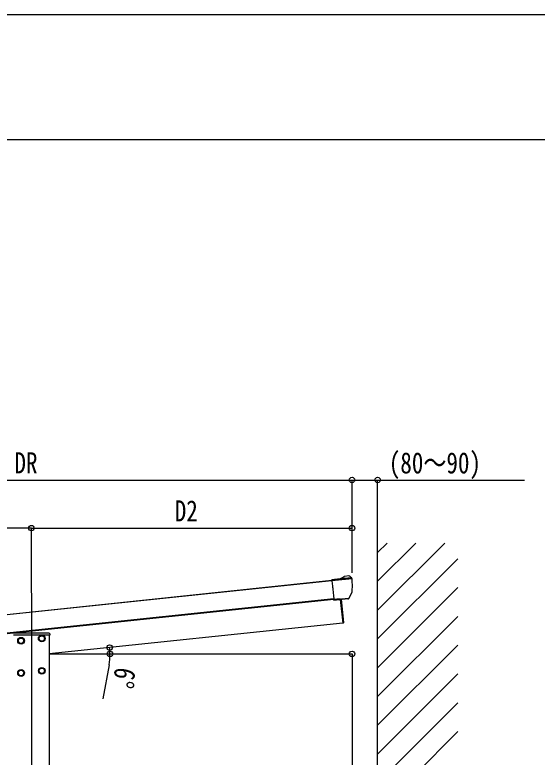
# Model space of a CAD drawing. Units: millimetres, scale not verified. Extents: x -8410 to 8410, y -5940 to 5940.
# Drawn here: x 2622 to 4251, y 3626 to 5940 of the extents above; entities that cross this region are included whole.
import ezdxf
from ezdxf.enums import TextEntityAlignment as Align

# ---------------------------------------------------------------- set-up
doc = ezdxf.new("R2010")
doc.units = ezdxf.units.MM
doc.header["$LTSCALE"] = 30
for name, color, linetype in [('0-3_YKK_12', 2, 'Continuous'), ('0-4_YKK_13', 4, 'Continuous'), ('0-5_YKK_A1', 4, 'Continuous'), ('0-6_YKK_D', 6, 'Continuous'), ('0-7_YKK_ZWAK', 7, 'Continuous')]:
    doc.layers.add(name, color=color, linetype=linetype)
doc.styles.add('ＭＳ ゴシック', font='')
doc.styles.get('ＭＳ ゴシック').set_extended_font_data('MS Gothic')

msp = doc.modelspace()

# ---------------------------------------------------------------- linework, layer by layer
at = {"layer": '0-3_YKK_12'}
msp.add_line((2673.27, 4136.43), (2673.27, 1171.2), dxfattribs=at)
at = {"layer": '0-4_YKK_13'}
for p, q in [((3663.11, 4190.51), (3649.63, 4189.1)), ((3666.78, 4189.43), (3672.09, 4185.13)), ((3636.8, 4181.71), (3610.28, 4178.93)), ((3610.33, 4178.4), (3610.28, 4178.93)), ((3672.32, 4184.92), (3610.33, 4178.4)), ((3610.64, 4175.42), (3610.69, 4174.95)), ((3673.35, 4181.53), (3610.69, 4174.95)), ((3610.69, 4174.95), (3612.43, 4158.4)), ((3672.24, 4184.99), (3636.84, 4181.27)), ((3673.35, 4181.53), (3673.3, 4182.01)), ((3612.43, 4158.4), (3612.68, 4156.06)), ((3612.68, 4156.06), (3613.03, 4152.72)), ((3613.03, 4152.72), (3614.78, 4136.07)), ((3614.78, 4136.07), (3615.25, 4131.59)), ((3614.78, 4136.07), (3614.78, 4136.07)), ((3615.25, 4131.59), (3616.91, 4115.77)), ((3663.05, 4120.62), (3616.91, 4115.77)), ((3662.92, 4120.39), (3663.05, 4120.62)), ((3663.05, 4120.62), (3672.46, 4137.61)), ((3672.46, 4137.61), (3673.04, 4138.64)), ((3673.64, 4142.25), (3673.64, 4142.26)), ((3616.91, 4115.77), (3617.07, 4114.28)), ((3660.61, 4118.86), (3617.07, 4114.28)), ((3636.86, 4117.22), (3644.47, 4044.76)), ((2729.52, 4006.46), (2617.02, 4006.46)), ((2728.8, 4011.96), (2617.24, 4011.96)), ((2729.55, 4006.46), (2729.02, 4006.46)), ((2731.02, 4006.46), (2729.55, 4006.46)), ((2730.8, 4010.09), (2731.02, 4006.46)), ((2631.13, 3988.56), (2636.04, 3997.06)), ((2636.04, 3997.06), (2645.86, 3997.06)), ((2645.86, 3997.06), (2650.76, 3988.56)), ((2695.78, 3995.36), (2700.69, 4003.86)), ((2700.69, 4003.86), (2710.5, 4003.86)), ((2710.5, 4003.86), (2715.41, 3995.36)), ((2631.14, 3888.01), (2636.05, 3896.51)), ((2636.05, 3896.51), (2645.87, 3896.51)), ((2645.87, 3896.51), (2650.77, 3888.01)), ((2695.79, 3894.81), (2700.7, 3903.31)), ((2700.7, 3903.31), (2710.51, 3903.31)), ((2710.51, 3903.31), (2715.42, 3894.81))]:
    msp.add_line(p, q, dxfattribs=at)
for points in [[(3673.18, 4183.11), (3673.3, 4182.01), (3610.64, 4175.42), (3610.33, 4178.4)], [(3636.84, 4181.27), (3636.8, 4181.71), (3648.4, 4188.68)], [(3639.34, 4117.48), (3646.95, 4045.12), (3647, 4044.62)], [(3646.17, 4043.53), (3644.63, 4043.27), (3644.47, 4044.76)], [(2631.13, 3988.56), (2636.04, 3980.06), (2645.86, 3980.06), (2650.76, 3988.56)], [(2695.78, 3995.36), (2700.69, 3986.86), (2710.5, 3986.86), (2715.41, 3995.36)], [(2695.79, 3894.81), (2700.7, 3886.31), (2710.51, 3886.31), (2715.42, 3894.81)], [(2631.14, 3888.01), (2636.05, 3879.51), (2645.87, 3879.51), (2650.77, 3888.01)]]:
    msp.add_lwpolyline(points, dxfattribs=at)
for centre, radius in [((2705.59, 3995.36), 10.5), ((2705.59, 3995.36), 9.2), ((2640.95, 3988.56), 10.5), ((2640.95, 3988.56), 9.2), ((2640.95, 3988.56), 8.5), ((2705.59, 3995.36), 8.5), ((2640.96, 3888.01), 10.5), ((2640.96, 3888.01), 9.2), ((2640.96, 3888.01), 8.5), ((2705.6, 3894.81), 10.5), ((2705.6, 3894.81), 9.2), ((2705.6, 3894.81), 8.5)]:
    msp.add_circle(centre, radius, dxfattribs=at)
for centre, radius, start, end in [((3649.94, 4186.11), 3, 96, 121), ((3663.63, 4185.54), 5, 51, 96), ((3670.2, 4182.8), 3, 47.00829, 51), ((3670.2, 4182.8), 3, 44.91872, 47.00829), ((3670.2, 4182.8), 3, 6.00886, 44.90986), ((3472.46, 4160.42), 202, 1.27412, 6), ((3472.46, 4160.42), 202, 354.84216, 359.64598), ((3472.46, 4160.42), 202, 0.60468, 1.27412), ((3472.46, 4160.42), 202, 359.64598, 0.60468), ((3660.3, 4121.84), 3, 276, 331), ((3670.41, 4140.1), 3, 331, 354.13916), ((3472.46, 4160.42), 202, 354.13916, 354.83996), ((3646.01, 4044.52), 1, 279.5, 6), ((2728.8, 4009.96), 2, 3.5, 90)]:
    msp.add_arc(centre, radius, start, end, dxfattribs=at)
at = {"layer": '0-5_YKK_A1'}
for p, q in [((3753.27, 4263.65), (3782.75, 4293.13)), ((3753.27, 4173.85), (3872.55, 4293.13)), ((3753.27, 4084.04), (3962.35, 4293.13)), ((3753.27, 1347.46), (3753.27, 4293.13)), ((3753.27, 3994.24), (4003.27, 4244.24)), ((1734.08, 3979.29), (3610.53, 4176.51)), ((1736.02, 3979.92), (3610.48, 4176.94)), ((1736.02, 3979.92), (3610.48, 4176.94)), ((1736.07, 3979.5), (3610.53, 4176.51)), ((3753.27, 3904.44), (4003.27, 4154.44)), ((3616.55, 4119.25), (1742.09, 3922.24)), ((3636.65, 4119.36), (1742.29, 3920.25)), ((3616.76, 4117.27), (1742.29, 3920.25)), ((3636.86, 4117.22), (3644.58, 4043.77)), ((3753.27, 3814.64), (4003.27, 4064.64)), ((3644.58, 4043.77), (2728.27, 3947.46)), ((2728.27, 4006.46), (2728.27, 3547.46)), ((3753.27, 3724.83), (4003.27, 3974.83)), ((3753.27, 3635.03), (4003.27, 3885.03)), ((3753.27, 3545.23), (4003.27, 3795.23)), ((3753.27, 3455.43), (4003.27, 3705.43))]:
    msp.add_line(p, q, dxfattribs=at)
at = {"layer": '0-6_YKK_D'}
for p, q in [((3673.27, 4200.35), (3673.27, 4490.59)), ((3673.27, 4202.35), (3673.27, 4490.59)), ((3753.27, 4294.13), (3753.27, 4490.59)), ((1673.27, 4489.59), (3673.27, 4489.59)), ((2673.27, 4339.59), (1673.27, 4339.59)), ((2673.27, 4137.43), (2673.27, 4340.59)), ((2673.27, 4138.43), (2673.27, 4340.59)), ((2673.27, 4339.59), (3673.27, 4339.59)), ((3673.27, 4200.35), (3673.27, 4340.59)), ((2729.27, 3947.46), (3674.27, 3947.46)), ((2760.35, 3947.46), (2919.38, 3947.46)), ((3673.27, 3947.46), (3673.27, 1347.46)), ((2915.34, 3913.6), (2896.15, 3807.59))]:
    msp.add_line(p, q, dxfattribs=at)
msp.add_lwpolyline([(3673.27, 4489.59), (3753.27, 4489.59), (4211.27, 4489.59)], dxfattribs=at)
for centre in [(3673.27, 4489.59), (3753.27, 4489.59), (2673.27, 4339.59), (2673.27, 4339.59), (3673.27, 4339.59), (2917.34, 3967.34), (2918.38, 3947.46), (3673.27, 3947.46)]:
    msp.add_circle(centre, 8.5, dxfattribs=at)
for start, end in [(0, 6), (349.73914, 0)]:
    msp.add_arc((2728.27, 3947.46), 190.11, start, end, dxfattribs=at)
at = {"layer": '0-7_YKK_ZWAK'}
msp.add_line((7790.04, 5550), (-7809.96, 5550), dxfattribs=at)
msp.add_lwpolyline([(-8410, -5940), (8410, -5940), (8410, 5940), (-8410, 5940)], close=True, dxfattribs=at)

# ---------------------------------------------------------------- texts
at = {"layer": '0-6_YKK_D', "style": 'ＭＳ ゴシック', "width": 0.8}
for s, p in [('(80～90)', (3788.07, 4490.39)), ('DR', (2620.47, 4490.39)), ('D2', (3120.47, 4340.66))]:
    msp.add_text(s, height=65.98, dxfattribs=at).set_placement(p, align=Align.BOTTOM_LEFT)
msp.add_text('6°', height=65.98, rotation=259.739, dxfattribs=at).set_placement((2916.2, 3912.36), align=Align.BOTTOM_LEFT)

doc.saveas('drawing.dxf')
